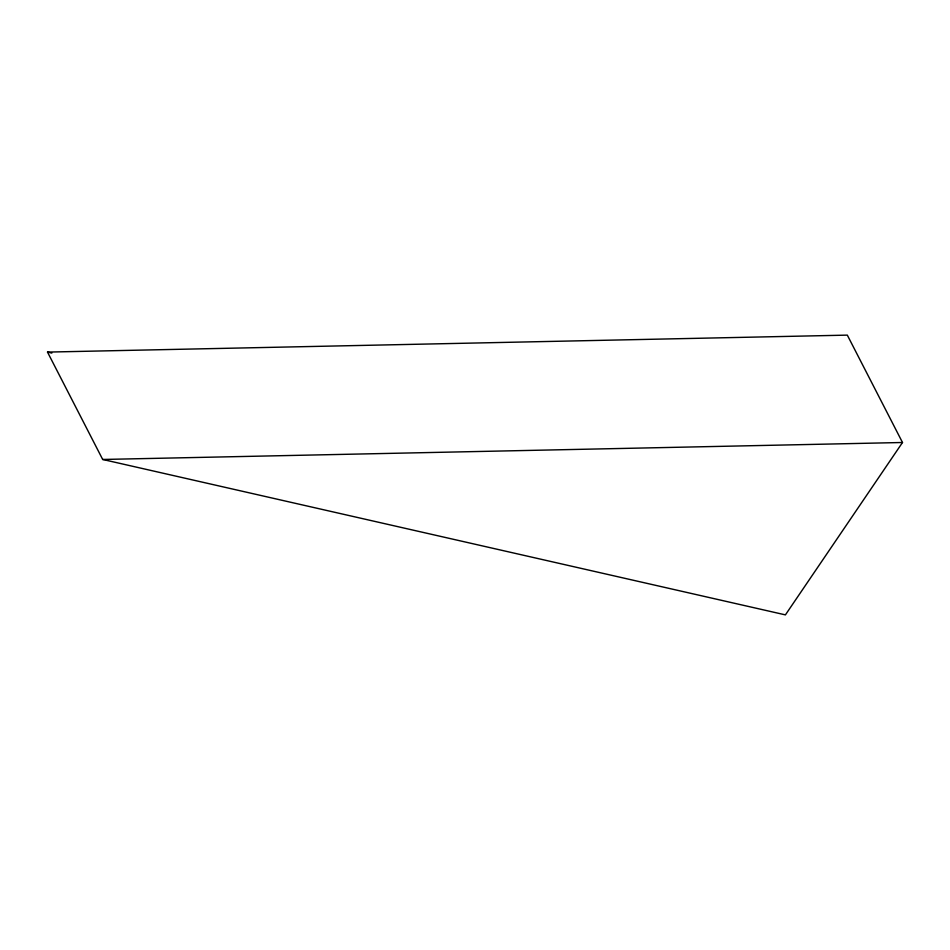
<?xml version="1.0" encoding="UTF-8"?>
<svg xmlns="http://www.w3.org/2000/svg" width="950" height="950" viewBox="0 0 950 950"><rect width="100%" height="100%" fill="white"/><g stroke="black" fill="none" stroke-linecap="round" stroke-linejoin="round"><path stroke-width="1.43" d="M902.5 442.498L785.413 614.876L102.683 459.468L47.5 352.094L847.317 335.124L902.5 442.498L102.683 459.468M47.5 352.094L51.834 353.079"/></g></svg>
